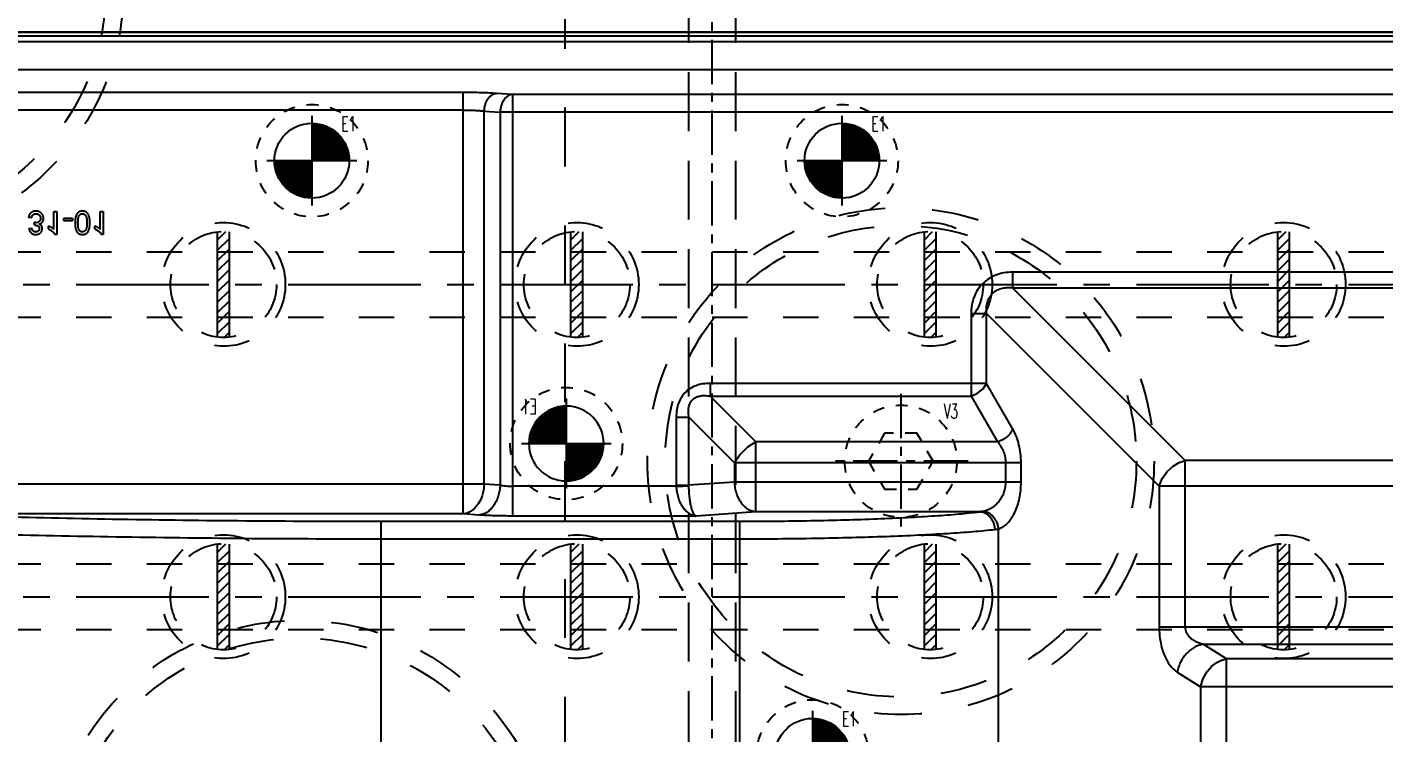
# Model space of a CAD drawing. Extents: x 14103 to 19353, y -3233 to 932.
# Drawn here: x 14776.6 to 15007, y -52 to 67.8 of the extents above; entities that cross this region are included whole.
import ezdxf
from ezdxf.enums import TextEntityAlignment as Align

# ---------------------------------------------------------------- set-up
doc = ezdxf.new("R2010")
doc.units = 0
doc.header["$LTSCALE"] = 20
doc.header["$MEASUREMENT"] = 0
for name, pattern in [('CENTER', [0.6, 0.375, -0.075, 0.075, -0.075]), ('HIDDEN', [0.2, 0.1, -0.1]), ('HIDDENX2', [0.75, 0.5, -0.25])]:
    doc.linetypes.add(name, pattern=pattern)
doc.layers.get('0').update_dxf_attribs({"linetype": 'CONTINUOUS'})
doc.layers.get('DEFPOINTS').update_dxf_attribs({"linetype": 'CONTINUOUS'})
for name, color, linetype in [('4a', 7, 'CONTINUOUS'), ('AIR-POPPELS', 2, 'HIDDENX2'), ('CENTER', 1, 'CENTER'), ('DIM', 3, 'CONTINUOUS'), ('epin', 3, 'CONTINUOUS'), ('HOLD DOWN', 7, 'CONTINUOUS'), ('OIL', 7, 'CONTINUOUS'), ('SCREW', 7, 'CONTINUOUS'), ('SUP', 4, 'HIDDEN'), ('WATER', 9, 'HIDDEN')]:
    doc.layers.add(name, color=color, linetype=linetype)
doc.styles.add('lxy2', font='txt.shx', dxfattribs={"width": 0.6})
doc.dimstyles.new('10', dxfattribs={"dimtxt": 10, "dimasz": 5, "dimexe": 2.5, "dimexo": 0, "dimgap": 1, "dimtad": 0, "dimdsep": 46, "dimtxsty": 'lxy2', "dimcen": -3, "dimclrd": 113, "dimclre": 113, "dimclrt": 3, "dimazin": 2, "dimtfac": 1, "dimtofl": 0, "dimtmove": 0, "dimatfit": 3, "dimfxl": 1, "dimtolj": 1, "dimtzin": 0, "dimarcsym": 0})

# ---------------------------------------------------------------- blocks, each defined once
blk = doc.blocks.new('epin')
at = {"color": 0, "const_width": 0.5}
for points in [[(0.25, 0, 0.414214), (0, 0.25, 0.414214)], [(-0.25, 0, 0.414214), (0, -0.25, 0.414214)]]:
    blk.add_lwpolyline(points, format="xyb", dxfattribs=at)
at = {"color": 0, "linetype": 'ByBlock'}
blk.add_circle((0, 0), 0.5, dxfattribs=at)
at = {"layer": 'CENTER'}
for p, q in [((0, 0.6), (0, -0.6)), ((0.6, 0), (-0.6, 0))]:
    blk.add_line(p, q, dxfattribs=at)
blk = doc.blocks.new('AC_LXY_BLK566')
at = {"layer": 'epin', "xscale": 12.70000000000073, "yscale": 12.70000000000005, "zscale": 12.7}
blk.add_blockref('epin', (0, 0), dxfattribs=at)
at = {"layer": 'epin', "style": 'lxy2', "width": 0.6}
blk.add_text('E1', height=2.5, dxfattribs=at).set_placement((6.26, 6.26), align=Align.MIDDLE_CENTER)
blk = doc.blocks.new('AC_LXY_BLK554')
at = {"layer": 'epin', "xscale": 12.70000000000073, "yscale": 12.70000000000005, "zscale": 12.7}
blk.add_blockref('epin', (0, 0), dxfattribs=at)
at = {"layer": 'epin', "style": 'lxy2', "width": 0.6}
blk.add_text('E1', height=2.5, dxfattribs=at).set_placement((6.26, 6.26), align=Align.MIDDLE_CENTER)
blk = doc.blocks.new('AC_LXY_BLK563')
at = {"layer": 'epin', "xscale": 12.70000000000073, "yscale": 12.70000000000005, "zscale": 12.7}
blk.add_blockref('epin', (0, 0), dxfattribs=at)
at = {"layer": 'epin', "style": 'lxy2', "width": 0.6}
blk.add_text('E1', height=2.5, dxfattribs=at).set_placement((6.26, 6.26), align=Align.MIDDLE_CENTER)
blk = doc.blocks.new('AC_LXY_BLK564')
at = {"layer": 'epin', "xscale": 12.70000000000073, "yscale": 12.70000000000005, "zscale": 12.7}
blk.add_blockref('epin', (0, 0), dxfattribs=at)
at = {"layer": 'epin', "style": 'lxy2', "width": 0.6}
blk.add_text('E1', height=2.5, dxfattribs=at).set_placement((6.26, 6.26), align=Align.MIDDLE_CENTER)
blk = doc.blocks.new('*D200')
at = {"layer": 'DEFPOINTS', "color": 0}
for p in [(14749.94, 164.09), (15292.93, 24.09), (15315.84, 24.09)]:
    blk.add_point(p, dxfattribs=at)
at = {"layer": 'DIM', "color": 113, "lineweight": -2}
blk.add_line((15292.93, 24.09), (15315.84, 24.09), dxfattribs=at)
at = {"layer": 'DIM', "color": 3, "insert": (15323.34, 24.09), "char_height": 10, "attachment_point": 5, "style": 'lxy2'}
blk.add_mtext('\\A1;140', dxfattribs=at)
blk = doc.blocks.new('*D199')
at = {"layer": 'DEFPOINTS', "color": 0}
for p in [(14749.94, 164.09), (15292.93, -28.91), (15315.84, -28.91)]:
    blk.add_point(p, dxfattribs=at)
at = {"layer": 'DIM', "color": 113, "lineweight": -2}
blk.add_line((15292.93, -28.91), (15315.84, -28.91), dxfattribs=at)
at = {"layer": 'DIM', "color": 3, "insert": (15323.84, -28.91), "char_height": 10, "attachment_point": 5, "style": 'lxy2'}
blk.add_mtext('\\A1;193', dxfattribs=at)
blk = doc.blocks.new('*D198')
at = {"layer": 'DEFPOINTS', "color": 0}
for p in [(14749.94, 164.09), (15292.93, -88.91), (15315.84, -88.91)]:
    blk.add_point(p, dxfattribs=at)
at = {"layer": 'DIM', "color": 113, "lineweight": -2}
blk.add_line((15292.93, -88.91), (15315.84, -88.91), dxfattribs=at)
at = {"layer": 'DIM', "color": 3, "insert": (15324.84, -88.91), "char_height": 10, "attachment_point": 5, "style": 'lxy2'}
blk.add_mtext('\\A1;253', dxfattribs=at)
blk = doc.blocks.new('*D197')
at = {"layer": 'DEFPOINTS', "color": 0}
for p in [(14749.94, 164.09), (15292.93, -183.91), (15315.84, -183.91)]:
    blk.add_point(p, dxfattribs=at)
at = {"layer": 'DIM', "color": 113, "lineweight": -2}
blk.add_line((15292.93, -183.91), (15315.84, -183.91), dxfattribs=at)
at = {"layer": 'DIM', "color": 3, "insert": (15324.84, -183.91), "char_height": 10, "attachment_point": 5, "style": 'lxy2'}
blk.add_mtext('\\A1;348', dxfattribs=at)
blk = doc.blocks.new('*D188')
at = {"layer": 'DEFPOINTS', "color": 0, "linetype": 'Continuous'}
for p in [(14749.94, 164.09), (15254.94, -535.91), (15254.94, -553.81)]:
    blk.add_point(p, dxfattribs=at)
at = {"layer": 'OIL', "color": 113, "linetype": 'Continuous', "lineweight": -2}
blk.add_line((15254.94, -535.91), (15254.94, -553.81), dxfattribs=at)
at = {"layer": 'OIL', "color": 3, "linetype": 'Continuous', "insert": (15254.94, -562.31), "char_height": 10, "attachment_point": 5, "rotation": 90, "style": 'lxy2'}
blk.add_mtext('\\A1;505', dxfattribs=at)
blk = doc.blocks.new('*D187')
at = {"layer": 'DEFPOINTS', "color": 0, "linetype": 'Continuous'}
for p in [(14749.94, 164.09), (15299.94, -515.91), (15299.94, -553.81)]:
    blk.add_point(p, dxfattribs=at)
at = {"layer": 'OIL', "color": 113, "linetype": 'Continuous', "lineweight": -2}
blk.add_line((15299.94, -515.91), (15299.94, -553.81), dxfattribs=at)
at = {"layer": 'OIL', "color": 3, "linetype": 'Continuous', "insert": (15299.94, -562.31), "char_height": 10, "attachment_point": 5, "rotation": 90, "style": 'lxy2'}
blk.add_mtext('\\A1;550', dxfattribs=at)
blk = doc.blocks.new('*D185')
at = {"layer": 'DEFPOINTS', "color": 0}
for p in [(14749.94, 164.09), (15292.93, -255.91), (15315.84, -255.91)]:
    blk.add_point(p, dxfattribs=at)
at = {"layer": 'DIM', "color": 113, "lineweight": -2}
blk.add_line((15292.93, -255.91), (15315.84, -255.91), dxfattribs=at)
at = {"layer": 'DIM', "color": 3, "insert": (15324.34, -255.91), "char_height": 10, "attachment_point": 5, "style": 'lxy2'}
blk.add_mtext('\\A1;420', dxfattribs=at)
blk = doc.blocks.new('*D193')
at = {"layer": 'DEFPOINTS', "color": 0, "linetype": 'Continuous'}
for p in [(14749.94, 164.09), (14839.94, -369.24), (14839.94, -553.81)]:
    blk.add_point(p, dxfattribs=at)
at = {"layer": 'OIL', "color": 113, "linetype": 'Continuous', "lineweight": -2}
blk.add_line((14839.94, -369.24), (14839.94, -553.81), dxfattribs=at)
at = {"layer": 'OIL', "color": 3, "linetype": 'Continuous', "insert": (14839.94, -559.31), "char_height": 10, "attachment_point": 5, "rotation": 90, "style": 'lxy2'}
blk.add_mtext('\\A1;90', dxfattribs=at)
blk = doc.blocks.new('*D191')
at = {"layer": 'DEFPOINTS', "color": 0, "linetype": 'Continuous'}
for p in [(14749.94, 164.09), (14999.94, -369.24), (14999.94, -553.81)]:
    blk.add_point(p, dxfattribs=at)
at = {"layer": 'OIL', "color": 113, "linetype": 'Continuous', "lineweight": -2}
blk.add_line((14999.94, -369.24), (14999.94, -553.81), dxfattribs=at)
at = {"layer": 'OIL', "color": 3, "linetype": 'Continuous', "insert": (14999.94, -562.31), "char_height": 10, "attachment_point": 5, "rotation": 90, "style": 'lxy2'}
blk.add_mtext('\\A1;250', dxfattribs=at)
blk = doc.blocks.new('*D190')
at = {"layer": 'DEFPOINTS', "color": 0, "linetype": 'Continuous'}
for p in [(14749.94, 164.09), (15049.94, -369.24), (15049.94, -553.81)]:
    blk.add_point(p, dxfattribs=at)
at = {"layer": 'OIL', "color": 113, "linetype": 'Continuous', "lineweight": -2}
blk.add_line((15049.94, -369.24), (15049.94, -553.81), dxfattribs=at)
at = {"layer": 'OIL', "color": 3, "linetype": 'Continuous', "insert": (15049.94, -561.81), "char_height": 10, "attachment_point": 5, "rotation": 90, "style": 'lxy2'}
blk.add_mtext('\\A1;300', dxfattribs=at)
blk = doc.blocks.new('*D189')
at = {"layer": 'DEFPOINTS', "color": 0, "linetype": 'Continuous'}
for p in [(14749.94, 164.09), (15094.94, -324.24), (15094.94, -553.81)]:
    blk.add_point(p, dxfattribs=at)
at = {"layer": 'OIL', "color": 113, "linetype": 'Continuous', "lineweight": -2}
blk.add_line((15094.94, -324.24), (15094.94, -553.81), dxfattribs=at)
at = {"layer": 'OIL', "color": 3, "linetype": 'Continuous', "insert": (15094.94, -562.81), "char_height": 10, "attachment_point": 5, "rotation": 90, "style": 'lxy2'}
blk.add_mtext('\\A1;345', dxfattribs=at)
blk = doc.blocks.new('*D186')
at = {"layer": 'DEFPOINTS', "color": 0, "linetype": 'Continuous'}
for p in [(14749.94, 164.09), (15119.94, -360.91), (15119.94, -553.81)]:
    blk.add_point(p, dxfattribs=at)
at = {"layer": 'OIL', "color": 113, "linetype": 'Continuous', "lineweight": -2}
blk.add_line((15119.94, -360.91), (15119.94, -553.81), dxfattribs=at)
at = {"layer": 'OIL', "color": 3, "linetype": 'Continuous', "insert": (15119.94, -562.31), "char_height": 10, "attachment_point": 5, "rotation": 90, "style": 'lxy2'}
blk.add_mtext('\\A1;370', dxfattribs=at)
blk = doc.blocks.new('*D184')
at = {"layer": 'DEFPOINTS', "color": 0, "linetype": 'Continuous'}
for p in [(14749.94, 164.09), (15074.94, -315.91), (15074.94, -553.81)]:
    blk.add_point(p, dxfattribs=at)
at = {"layer": 'OIL', "color": 113, "linetype": 'Continuous', "lineweight": -2}
blk.add_line((15074.94, -315.91), (15074.94, -553.81), dxfattribs=at)
at = {"layer": 'OIL', "color": 3, "linetype": 'Continuous', "insert": (15074.94, -562.81), "char_height": 10, "attachment_point": 5, "rotation": 90, "style": 'lxy2'}
blk.add_mtext('\\A1;325', dxfattribs=at)
blk = doc.blocks.new('AC_LXY_BLK518')
at = {"layer": 'SCREW', "color": 1, "linetype": 'CENTER'}
for p, q in [((0, 11.43), (0, -11.43)), ((11.43, 0), (-11.43, 0))]:
    blk.add_line(p, q, dxfattribs=at)
at = {"layer": 'SCREW', "color": 2, "linetype": 'HIDDEN'}
blk.add_lwpolyline([(-2.75, 4.76), (-5.5, 0), (-2.75, -4.76), (2.75, -4.76), (5.5, 0), (2.75, 4.76)], close=True, dxfattribs=at)
blk.add_circle((0, 0), 9.52, dxfattribs=at)
at = {"layer": 'SCREW', "style": 'lxy2', "width": 0.6}
blk.add_text('V3', height=2.5, dxfattribs=at).set_placement((8.5, 8.5), align=Align.MIDDLE_CENTER)

msp = doc.modelspace()

# ---------------------------------------------------------------- hatches: boundary and pattern name
at = {"layer": 'WATER', "linetype": 'Continuous'}
h = msp.add_hatch(dxfattribs=at)
h.set_pattern_fill('ANSI31', color=4, scale=10, style=0)
h.set_pattern_definition([(45, (13374.4322, 1704.9012), (-0.8838835, 0.8838835), [])])
h.paths.add_polyline_path([(14810.942, 33.035, 0.0278424), (14809.942, 33.09), (14809.942, 29.65), (14810.942, 29.65)])
h.paths.add_polyline_path([(14809.942, 33.09, 0.0278424), (14808.942, 33.035), (14808.942, 29.65), (14809.942, 29.65)])
h.paths.add_polyline_path([(14809.942, 29.65), (14808.942, 29.65), (14808.942, 24.09), (14809.942, 24.09)])
h.paths.add_polyline_path([(14810.942, 29.65), (14809.942, 29.65), (14809.942, 24.09), (14810.942, 24.09)])
h.paths.add_polyline_path([(14810.942, 24.09), (14809.942, 24.09), (14809.942, 18.53), (14810.942, 18.53)])
h.paths.add_polyline_path([(14809.942, 24.09), (14808.942, 24.09), (14808.942, 18.53), (14809.942, 18.53)])
h.paths.add_polyline_path([(14809.942, 18.53), (14808.942, 18.53), (14808.942, 15.146, 0.0278424), (14809.942, 15.09)])
h.paths.add_polyline_path([(14810.942, 18.53), (14809.942, 18.53), (14809.942, 15.09, 0.0278424), (14810.942, 15.146)])
h = msp.add_hatch(dxfattribs=at)
h.set_pattern_fill('ANSI31', color=4, scale=10, style=0)
h.set_pattern_definition([(45, (13434.4322, 1704.9012), (-0.8838835, 0.8838835), [])])
h.paths.add_polyline_path([(14870.942, 33.035, 0.0278424), (14869.942, 33.09), (14869.942, 29.65), (14870.942, 29.65)])
h.paths.add_polyline_path([(14869.942, 33.09, 0.0278424), (14868.942, 33.035), (14868.942, 29.65), (14869.942, 29.65)])
h.paths.add_polyline_path([(14869.942, 29.65), (14868.942, 29.65), (14868.942, 24.09), (14869.942, 24.09)])
h.paths.add_polyline_path([(14870.942, 29.65), (14869.942, 29.65), (14869.942, 24.09), (14870.942, 24.09)])
h.paths.add_polyline_path([(14870.942, 24.09), (14869.942, 24.09), (14869.942, 18.53), (14870.942, 18.53)])
h.paths.add_polyline_path([(14869.942, 24.09), (14868.942, 24.09), (14868.942, 18.53), (14869.942, 18.53)])
h.paths.add_polyline_path([(14869.942, 18.53), (14868.942, 18.53), (14868.942, 15.146, 0.0278424), (14869.942, 15.09)])
h.paths.add_polyline_path([(14870.942, 18.53), (14869.942, 18.53), (14869.942, 15.09, 0.0278424), (14870.942, 15.146)])
h = msp.add_hatch(dxfattribs=at)
h.set_pattern_fill('ANSI31', color=4, scale=10, style=0)
h.set_pattern_definition([(45, (13494.4322, 1704.9012), (-0.8838835, 0.8838835), [])])
h.paths.add_polyline_path([(14930.942, 33.035, 0.0278424), (14929.942, 33.09), (14929.942, 29.65), (14930.942, 29.65)])
h.paths.add_polyline_path([(14929.942, 33.09, 0.0278424), (14928.942, 33.035), (14928.942, 29.65), (14929.942, 29.65)])
h.paths.add_polyline_path([(14929.942, 29.65), (14928.942, 29.65), (14928.942, 24.09), (14929.942, 24.09)])
h.paths.add_polyline_path([(14930.942, 29.65), (14929.942, 29.65), (14929.942, 24.09), (14930.942, 24.09)])
h.paths.add_polyline_path([(14930.942, 24.09), (14929.942, 24.09), (14929.942, 18.53), (14930.942, 18.53)])
h.paths.add_polyline_path([(14929.942, 24.09), (14928.942, 24.09), (14928.942, 18.53), (14929.942, 18.53)])
h.paths.add_polyline_path([(14929.942, 18.53), (14928.942, 18.53), (14928.942, 15.146, 0.0278424), (14929.942, 15.09)])
h.paths.add_polyline_path([(14930.942, 18.53), (14929.942, 18.53), (14929.942, 15.09, 0.0278424), (14930.942, 15.146)])
h = msp.add_hatch(dxfattribs=at)
h.set_pattern_fill('ANSI31', color=4, scale=10, style=0)
h.set_pattern_definition([(45, (13554.4322, 1704.9012), (-0.8838835, 0.8838835), [])])
h.paths.add_polyline_path([(14990.942, 33.035, 0.0278424), (14989.942, 33.09), (14989.942, 29.65), (14990.942, 29.65)])
h.paths.add_polyline_path([(14989.942, 33.09, 0.0278424), (14988.942, 33.035), (14988.942, 29.65), (14989.942, 29.65)])
h.paths.add_polyline_path([(14989.942, 29.65), (14988.942, 29.65), (14988.942, 24.09), (14989.942, 24.09)])
h.paths.add_polyline_path([(14990.942, 29.65), (14989.942, 29.65), (14989.942, 24.09), (14990.942, 24.09)])
h.paths.add_polyline_path([(14990.942, 24.09), (14989.942, 24.09), (14989.942, 18.53), (14990.942, 18.53)])
h.paths.add_polyline_path([(14989.942, 24.09), (14988.942, 24.09), (14988.942, 18.53), (14989.942, 18.53)])
h.paths.add_polyline_path([(14989.942, 18.53), (14988.942, 18.53), (14988.942, 15.146, 0.0278424), (14989.942, 15.09)])
h.paths.add_polyline_path([(14990.942, 18.53), (14989.942, 18.53), (14989.942, 15.09, 0.0278424), (14990.942, 15.146)])
h = msp.add_hatch(dxfattribs=at)
h.set_pattern_fill('ANSI31', color=4, scale=10, style=0)
h.set_pattern_definition([(45, (13374.4322, 1651.9012), (-0.8838835, 0.8838835), [])])
h.paths.add_polyline_path([(14810.942, -19.965, 0.0278424), (14809.942, -19.91), (14809.942, -23.35), (14810.942, -23.35)])
h.paths.add_polyline_path([(14809.942, -19.91, 0.0278424), (14808.942, -19.965), (14808.942, -23.35), (14809.942, -23.35)])
h.paths.add_polyline_path([(14809.942, -23.35), (14808.942, -23.35), (14808.942, -28.91), (14809.942, -28.91)])
h.paths.add_polyline_path([(14810.942, -23.35), (14809.942, -23.35), (14809.942, -28.91), (14810.942, -28.91)])
h.paths.add_polyline_path([(14810.942, -28.91), (14809.942, -28.91), (14809.942, -34.47), (14810.942, -34.47)])
h.paths.add_polyline_path([(14809.942, -28.91), (14808.942, -28.91), (14808.942, -34.47), (14809.942, -34.47)])
h.paths.add_polyline_path([(14809.942, -34.47), (14808.942, -34.47), (14808.942, -37.854, 0.0278424), (14809.942, -37.91)])
h.paths.add_polyline_path([(14810.942, -34.47), (14809.942, -34.47), (14809.942, -37.91, 0.0278424), (14810.942, -37.854)])
h = msp.add_hatch(dxfattribs=at)
h.set_pattern_fill('ANSI31', color=4, scale=10, style=0)
h.set_pattern_definition([(45, (13434.4322, 1651.9012), (-0.8838835, 0.8838835), [])])
h.paths.add_polyline_path([(14870.942, -19.965, 0.0278424), (14869.942, -19.91), (14869.942, -23.35), (14870.942, -23.35)])
h.paths.add_polyline_path([(14869.942, -19.91, 0.0278424), (14868.942, -19.965), (14868.942, -23.35), (14869.942, -23.35)])
h.paths.add_polyline_path([(14869.942, -23.35), (14868.942, -23.35), (14868.942, -28.91), (14869.942, -28.91)])
h.paths.add_polyline_path([(14870.942, -23.35), (14869.942, -23.35), (14869.942, -28.91), (14870.942, -28.91)])
h.paths.add_polyline_path([(14870.942, -28.91), (14869.942, -28.91), (14869.942, -34.47), (14870.942, -34.47)])
h.paths.add_polyline_path([(14869.942, -28.91), (14868.942, -28.91), (14868.942, -34.47), (14869.942, -34.47)])
h.paths.add_polyline_path([(14869.942, -34.47), (14868.942, -34.47), (14868.942, -37.854, 0.0278424), (14869.942, -37.91)])
h.paths.add_polyline_path([(14870.942, -34.47), (14869.942, -34.47), (14869.942, -37.91, 0.0278424), (14870.942, -37.854)])
h = msp.add_hatch(dxfattribs=at)
h.set_pattern_fill('ANSI31', color=4, scale=10, style=0)
h.set_pattern_definition([(45, (13494.4322, 1651.9012), (-0.8838835, 0.8838835), [])])
h.paths.add_polyline_path([(14930.942, -19.965, 0.0278424), (14929.942, -19.91), (14929.942, -23.35), (14930.942, -23.35)])
h.paths.add_polyline_path([(14929.942, -19.91, 0.0278424), (14928.942, -19.965), (14928.942, -23.35), (14929.942, -23.35)])
h.paths.add_polyline_path([(14929.942, -23.35), (14928.942, -23.35), (14928.942, -28.91), (14929.942, -28.91)])
h.paths.add_polyline_path([(14930.942, -23.35), (14929.942, -23.35), (14929.942, -28.91), (14930.942, -28.91)])
h.paths.add_polyline_path([(14930.942, -28.91), (14929.942, -28.91), (14929.942, -34.47), (14930.942, -34.47)])
h.paths.add_polyline_path([(14929.942, -28.91), (14928.942, -28.91), (14928.942, -34.47), (14929.942, -34.47)])
h.paths.add_polyline_path([(14929.942, -34.47), (14928.942, -34.47), (14928.942, -37.854, 0.0278424), (14929.942, -37.91)])
h.paths.add_polyline_path([(14930.942, -34.47), (14929.942, -34.47), (14929.942, -37.91, 0.0278424), (14930.942, -37.854)])
h = msp.add_hatch(dxfattribs=at)
h.set_pattern_fill('ANSI31', color=4, scale=10, style=0)
h.set_pattern_definition([(45, (13554.4322, 1651.9012), (-0.8838835, 0.8838835), [])])
h.paths.add_polyline_path([(14990.942, -19.965, 0.0278424), (14989.942, -19.91), (14989.942, -23.35), (14990.942, -23.35)])
h.paths.add_polyline_path([(14989.942, -19.91, 0.0278424), (14988.942, -19.965), (14988.942, -23.35), (14989.942, -23.35)])
h.paths.add_polyline_path([(14989.942, -23.35), (14988.942, -23.35), (14988.942, -28.91), (14989.942, -28.91)])
h.paths.add_polyline_path([(14990.942, -23.35), (14989.942, -23.35), (14989.942, -28.91), (14990.942, -28.91)])
h.paths.add_polyline_path([(14990.942, -28.91), (14989.942, -28.91), (14989.942, -34.47), (14990.942, -34.47)])
h.paths.add_polyline_path([(14989.942, -28.91), (14988.942, -28.91), (14988.942, -34.47), (14989.942, -34.47)])
h.paths.add_polyline_path([(14989.942, -34.47), (14988.942, -34.47), (14988.942, -37.854, 0.0278424), (14989.942, -37.91)])
h.paths.add_polyline_path([(14990.942, -34.47), (14989.942, -34.47), (14989.942, -37.91, 0.0278424), (14990.942, -37.854)])

# ---------------------------------------------------------------- linework, layer by layer
at = {"layer": '4a', "color": 4, "linetype": 'Continuous'}
for p, q in [((14474.913, 66.883), (15024.971, 66.883)), ((14482.273, 66.279), (15022.687, 66.279)), ((14482.273, 65.318), (15022.687, 65.318)), ((15022.687, 60.52), (14482.273, 60.52)), ((14509.451, 56.719), (14850.625, 56.719)), ((14850.625, -14.859), (14850.625, 56.719)), ((14856.366, 56.552), (14859.063, 56.364)), ((14859.063, 56.364), (15018.53, 56.364)), ((14859.063, -15.214), (14859.063, 56.364)), ((14850.625, 53.681), (14506.414, 53.681)), ((14854.213, -9.797), (14854.213, 53.515)), ((14854.213, 53.515), (14856.91, 53.326)), ((15018.53, 53.326), (14856.91, 53.326)), ((14856.91, 53.326), (14856.91, -9.985)), ((14777.362, 35.379), (14776.857, 35.43)), ((14777.863, 34.176), (14777.812, 34.622)), ((14781.15, 36.49), (14781.655, 36.49)), ((14781.15, 33.421), (14781.15, 36.49)), ((14781.655, 36.49), (14781.655, 32.551)), ((14782.816, 35.329), (14784.281, 35.329)), ((14782.816, 34.874), (14782.816, 35.329)), ((14784.281, 34.874), (14782.816, 34.874)), ((14784.281, 35.329), (14784.281, 34.874)), ((14789.027, 36.49), (14789.532, 36.49)), ((14789.027, 33.421), (14789.027, 36.49)), ((14789.532, 36.49), (14789.532, 32.551)), ((14776.908, 33.561), (14777.413, 33.612)), ((14780.241, 33.536), (14780.241, 34.002)), ((14781.655, 32.551), (14781.33, 32.551)), ((14788.118, 33.536), (14788.118, 34.002)), ((14789.532, 32.551), (14789.207, 32.551)), ((15034.731, 26.175), (14943.9, 26.175)), ((14943.9, 26.175), (14943.9, 23.538)), ((14943.9, 23.538), (15031.693, 23.538)), ((14973.2, -5.763), (14943.9, 23.538)), ((14936.867, 19.143), (14936.867, 5.148)), ((14936.867, 19.143), (14939.504, 19.143)), ((14939.504, 7.302), (14939.504, 19.143)), ((14939.504, 19.143), (14968.805, -10.158)), ((14939.504, 7.302), (14892.548, 7.302)), ((14892.548, 7.302), (14892.548, 5.148)), ((14943.991, -0.47), (14939.504, 7.302)), ((14892.548, 5.148), (14936.867, 5.148)), ((14900.32, -2.623), (14892.548, 5.148)), ((14936.867, 5.148), (14941.354, -2.623)), ((14886.806, 1.56), (14886.806, -9.985)), ((14886.806, 1.56), (14888.959, 1.56)), ((14888.959, 1.56), (14896.731, -6.212)), ((14888.959, -9.985), (14888.959, 1.56)), ((14941.354, -2.623), (14900.32, -2.623)), ((14900.32, -14.505), (14900.32, -2.623)), ((14945.365, -6.212), (14896.731, -6.212)), ((14896.731, -6.212), (14896.731, -9.442)), ((14942.728, -6.212), (14942.728, -9.442)), ((14945.365, -9.442), (14945.365, -6.212)), ((15035.242, -5.763), (14973.2, -5.763)), ((14973.2, -34.084), (14973.2, -5.763)), ((14854.213, -9.797), (14756.395, -9.797)), ((14856.91, -9.985), (14854.213, -9.797)), ((14886.809, -10.152), (14859.063, -10.152)), ((14886.806, -9.985), (14888.959, -9.985)), ((14896.731, -9.442), (14888.959, -9.985)), ((14945.365, -9.442), (14896.731, -9.442)), ((15038.564, -10.158), (14968.805, -10.158)), ((14968.805, -10.158), (14968.805, -34.084)), ((14850.625, -14.859), (14756.395, -14.859)), ((14836.692, -130.116), (14836.692, -16.106)), ((14836.692, -16.106), (14897.605, -16.106)), ((14853.321, -15.048), (14850.625, -14.859)), ((14890.17, -15.214), (14859.063, -15.214)), ((14900.32, -14.505), (14890.17, -15.214)), ((14897.605, -108.392), (14897.605, -16.106)), ((14938.352, -14.505), (14900.32, -14.505)), ((14941.556, -141.078), (14941.556, -17.418)), ((14897.605, -19.143), (14836.692, -19.143)), ((15038.564, -34.084), (14968.805, -34.084)), ((14976.285, -36.946), (15035.526, -36.946)), ((14980.232, -39.434), (14976.285, -36.946)), ((14980.232, -168.767), (14980.232, -39.434)), ((15036.004, -39.434), (14980.232, -39.434)), ((14971.89, -41.715), (14975.837, -44.203)), ((14975.837, -44.203), (14975.822, -130.001)), ((15036.004, -44.203), (14975.837, -44.203))]:
    msp.add_line(p, q, dxfattribs=at)
for points in [[(14936.867, 5.148), (14937.97, 5.638), (14938.901, 6.397), (14939.504, 7.302)], [(14900.32, -2.623), (14898.902, -3.548), (14897.656, -4.795), (14896.731, -6.212)], [(14968.805, -10.158), (14969.33, -8.828), (14970.171, -7.642), (14971.17, -6.734), (14972.19, -6.125), (14973.2, -5.763)], [(14854.213, -9.797), (14854.097, -10.853), (14853.865, -11.759), (14853.558, -12.515), (14853.211, -13.131), (14852.845, -13.622), (14852.478, -14.005), (14852.119, -14.296), (14851.777, -14.512), (14851.453, -14.665), (14851.153, -14.768), (14850.883, -14.828), (14850.625, -14.859)], [(14975.837, -44.203), (14976.261, -42.769), (14976.937, -41.601), (14977.738, -40.712), (14978.579, -40.081), (14979.395, -39.674), (14980.232, -39.434)]]:
    msp.add_lwpolyline(points, dxfattribs=at)
for points in [[(14850.625, 56.719), (14852.209, 56.708), (14853.732, 56.676), (14855.136, 56.623), (14856.366, 56.552)], [(14854.213, 53.515), (14854.272, 54.09), (14854.406, 54.644), (14854.612, 55.157), (14854.88, 55.612), (14855.202, 55.99), (14855.566, 56.28), (14855.959, 56.469), (14856.366, 56.552)], [(14859.063, 56.364), (14858.691, 56.292), (14858.261, 56.09), (14858.03, 55.92), (14857.792, 55.691), (14857.555, 55.392), (14857.33, 55.013), (14857.133, 54.545), (14856.983, 53.982), (14856.91, 53.326)], [(14850.625, 53.681), (14851.615, 53.67), (14852.567, 53.638), (14853.444, 53.585), (14854.213, 53.515)], [(14778.083, 36.541), (14777.959, 36.536), (14777.84, 36.521), (14777.726, 36.497), (14777.619, 36.463), (14777.516, 36.42), (14777.418, 36.366), (14777.327, 36.304), (14777.24, 36.231), (14777.16, 36.151), (14777.09, 36.065), (14777.029, 35.973), (14776.977, 35.876), (14776.933, 35.773), (14776.899, 35.664), (14776.874, 35.55), (14776.857, 35.43)], [(14777.362, 35.379), (14777.384, 35.47), (14777.408, 35.554), (14777.436, 35.632), (14777.467, 35.702), (14777.501, 35.767), (14777.538, 35.824), (14777.578, 35.876), (14777.621, 35.921), (14777.668, 35.959), (14777.718, 35.993), (14777.773, 36.022), (14777.831, 36.044), (14777.893, 36.063), (14777.958, 36.076), (14778.028, 36.084), (14778.101, 36.086)], [(14778.139, 34.568), (14778.069, 34.571), (14777.992, 34.582), (14777.906, 34.598), (14777.812, 34.622)], [(14779.382, 35.305), (14779.377, 35.432), (14779.359, 35.554), (14779.33, 35.67), (14779.29, 35.782), (14779.239, 35.89), (14779.175, 35.992), (14779.1, 36.089), (14779.014, 36.182), (14778.919, 36.266), (14778.818, 36.339), (14778.711, 36.4), (14778.597, 36.451), (14778.478, 36.49), (14778.353, 36.519), (14778.221, 36.535), (14778.083, 36.541)], [(14778.101, 36.086), (14778.187, 36.083), (14778.268, 36.072), (14778.346, 36.055), (14778.418, 36.029), (14778.486, 35.998), (14778.55, 35.959), (14778.61, 35.913), (14778.665, 35.861), (14778.715, 35.802), (14778.758, 35.741), (14778.795, 35.676), (14778.825, 35.608), (14778.847, 35.536), (14778.864, 35.461), (14778.874, 35.383), (14778.877, 35.301)], [(14778.877, 35.301), (14778.874, 35.223), (14778.865, 35.149), (14778.848, 35.078), (14778.825, 35.011), (14778.796, 34.947), (14778.761, 34.886), (14778.718, 34.829), (14778.669, 34.776), (14778.615, 34.727), (14778.558, 34.685), (14778.497, 34.649), (14778.432, 34.62), (14778.365, 34.597), (14778.293, 34.581), (14778.218, 34.571), (14778.139, 34.568)], [(14778.643, 34.334), (14778.727, 34.357), (14778.806, 34.385), (14778.881, 34.419), (14778.952, 34.458), (14779.017, 34.503), (14779.078, 34.552), (14779.134, 34.608), (14779.185, 34.669), (14779.232, 34.735), (14779.271, 34.804), (14779.305, 34.877), (14779.333, 34.955), (14779.355, 35.037), (14779.37, 35.122), (14779.379, 35.212), (14779.382, 35.305)], [(14784.743, 34.849), (14784.741, 34.814), (14784.735, 34.548)], [(14784.766, 35.132), (14784.759, 35.061), (14784.743, 34.849)], [(14785.118, 36.161), (14785.028, 36.024), (14784.95, 35.868), (14784.884, 35.694), (14784.83, 35.502), (14784.789, 35.29), (14784.766, 35.132)], [(14785.997, 36.541), (14785.861, 36.534), (14785.732, 36.517), (14785.611, 36.487), (14785.497, 36.446), (14785.391, 36.392), (14785.293, 36.327), (14785.201, 36.25), (14785.118, 36.161)], [(14785.24, 34.546), (14785.243, 34.773), (14785.253, 34.981), (14785.271, 35.167), (14785.294, 35.334), (14785.325, 35.479), (14785.363, 35.603), (14785.407, 35.708), (14785.459, 35.792), (14785.515, 35.861), (14785.575, 35.921), (14785.637, 35.971), (14785.702, 36.013), (14785.772, 36.045), (14785.844, 36.068), (14785.919, 36.082), (14785.997, 36.086)], [(14787.26, 34.548), (14787.258, 34.716), (14787.251, 34.876), (14787.24, 35.027), (14787.225, 35.172), (14787.205, 35.308), (14787.181, 35.437), (14787.153, 35.558), (14787.119, 35.67), (14787.082, 35.775), (14787.041, 35.874), (14786.996, 35.966), (14786.945, 36.051), (14786.891, 36.129), (14786.832, 36.201), (14786.769, 36.265), (14786.701, 36.323), (14786.629, 36.374), (14786.553, 36.418), (14786.472, 36.456), (14786.386, 36.486), (14786.296, 36.51), (14786.201, 36.527), (14786.102, 36.538), (14785.997, 36.541)], [(14785.997, 36.086), (14786.076, 36.082), (14786.151, 36.068), (14786.223, 36.044), (14786.293, 36.012), (14786.358, 35.971), (14786.42, 35.921), (14786.48, 35.861), (14786.536, 35.791), (14786.588, 35.707), (14786.632, 35.603), (14786.67, 35.477), (14786.7, 35.332), (14786.724, 35.166), (14786.741, 34.98), (14786.752, 34.773), (14786.755, 34.546)], [(14776.908, 33.561), (14776.933, 33.445), (14776.965, 33.334), (14777.003, 33.231), (14777.049, 33.135), (14777.101, 33.045), (14777.16, 32.962), (14777.227, 32.885), (14777.299, 32.816), (14777.378, 32.753), (14777.462, 32.7), (14777.549, 32.655), (14777.643, 32.618), (14777.74, 32.589), (14777.842, 32.568), (14777.949, 32.555), (14778.06, 32.551)], [(14778.076, 33.006), (14777.949, 33.015), (14777.835, 33.044), (14777.731, 33.091), (14777.638, 33.157), (14777.596, 33.198), (14777.558, 33.243), (14777.524, 33.292), (14777.494, 33.347), (14777.468, 33.406), (14777.445, 33.47), (14777.427, 33.539), (14777.413, 33.612)], [(14777.862, 34.176), (14777.863, 34.176), (14777.937, 34.173), (14778.076, 34.163), (14778.207, 34.136), (14778.331, 34.09), (14778.448, 34.025), (14778.502, 33.986), (14778.548, 33.941), (14778.587, 33.892), (14778.619, 33.837), (14778.644, 33.778), (14778.661, 33.713), (14778.672, 33.643), (14778.675, 33.569)], [(14778.06, 32.551), (14778.214, 32.56), (14778.361, 32.585), (14778.502, 32.628), (14778.637, 32.687), (14778.761, 32.761), (14778.87, 32.847), (14778.963, 32.945), (14779.041, 33.056), (14779.101, 33.175), (14779.146, 33.297), (14779.172, 33.423), (14779.18, 33.553)], [(14778.675, 33.569), (14778.673, 33.509), (14778.665, 33.453), (14778.652, 33.398), (14778.634, 33.347), (14778.61, 33.298), (14778.581, 33.251), (14778.547, 33.207), (14778.507, 33.166), (14778.464, 33.128), (14778.417, 33.096), (14778.368, 33.068), (14778.316, 33.046), (14778.26, 33.029), (14778.202, 33.016), (14778.14, 33.008), (14778.076, 33.006)], [(14779.18, 33.553), (14779.172, 33.675), (14779.146, 33.792), (14779.104, 33.902), (14779.045, 34.008), (14778.969, 34.105), (14778.877, 34.192), (14778.768, 34.268), (14778.643, 34.334)], [(14781.15, 33.421), (14781.061, 33.504), (14780.96, 33.587), (14780.846, 33.67), (14780.719, 33.753), (14780.59, 33.83), (14780.466, 33.898), (14780.35, 33.955), (14780.241, 34.002)], [(14780.241, 33.536), (14780.429, 33.436), (14780.604, 33.326), (14780.767, 33.206), (14780.919, 33.076), (14781.053, 32.942), (14781.166, 32.809), (14781.259, 32.679), (14781.33, 32.551)], [(14784.735, 34.548), (14784.737, 34.379), (14784.744, 34.217), (14784.755, 34.064), (14784.771, 33.92), (14784.79, 33.782), (14784.815, 33.654), (14784.843, 33.533), (14784.876, 33.42), (14784.913, 33.314), (14784.955, 33.216), (14785.002, 33.124), (14785.052, 33.039), (14785.107, 32.962), (14785.165, 32.89), (14785.228, 32.826), (14785.296, 32.768), (14785.368, 32.718), (14785.444, 32.674), (14785.525, 32.636), (14785.611, 32.606), (14785.701, 32.582), (14785.795, 32.565), (14785.894, 32.555), (14785.997, 32.551)], [(14785.468, 33.276), (14785.414, 33.371), (14785.369, 33.484), (14785.329, 33.616), (14785.297, 33.765), (14785.272, 33.933), (14785.254, 34.119), (14785.244, 34.324), (14785.24, 34.546)], [(14785.992, 33.006), (14785.914, 33.01), (14785.839, 33.023), (14785.768, 33.044), (14785.701, 33.073), (14785.637, 33.112), (14785.577, 33.157), (14785.521, 33.213), (14785.468, 33.276)], [(14786.755, 34.546), (14786.752, 34.324), (14786.741, 34.12), (14786.725, 33.937), (14786.702, 33.773), (14786.672, 33.628), (14786.636, 33.503), (14786.592, 33.397), (14786.543, 33.311), (14786.487, 33.239), (14786.429, 33.178), (14786.366, 33.125), (14786.299, 33.082), (14786.228, 33.049), (14786.154, 33.025), (14786.075, 33.011), (14785.992, 33.006)], [(14785.997, 32.551), (14786.149, 32.559), (14786.293, 32.583), (14786.429, 32.623), (14786.557, 32.678), (14786.674, 32.749), (14786.778, 32.832), (14786.869, 32.931), (14786.945, 33.043), (14787.012, 33.168), (14787.072, 33.307), (14787.126, 33.459), (14787.172, 33.624), (14787.193, 33.713), (14787.211, 33.81), (14787.226, 33.914), (14787.238, 34.026), (14787.247, 34.145), (14787.254, 34.272), (14787.258, 34.406), (14787.26, 34.548)], [(14789.027, 33.421), (14788.939, 33.504), (14788.838, 33.587), (14788.723, 33.67), (14788.596, 33.753), (14788.467, 33.83), (14788.344, 33.898), (14788.228, 33.955), (14788.118, 34.002)], [(14788.118, 33.536), (14788.306, 33.436), (14788.481, 33.326), (14788.645, 33.206), (14788.796, 33.076), (14788.931, 32.942), (14789.044, 32.809), (14789.136, 32.679), (14789.207, 32.551)], [(14943.9, 26.175), (14942.442, 26.048), (14941.088, 25.67), (14939.873, 25.053), (14938.831, 24.211), (14937.99, 23.169), (14937.372, 21.954), (14936.994, 20.6), (14936.867, 19.143)], [(14939.504, 19.143), (14939.484, 20.153), (14939.647, 21.073), (14939.988, 21.877), (14940.499, 22.543), (14941.165, 23.054), (14941.969, 23.396), (14942.889, 23.558), (14943.9, 23.538)], [(14892.548, 7.301), (14891.299, 7.203), (14890.17, 6.91), (14889.179, 6.427), (14888.345, 5.763), (14887.68, 4.928), (14887.198, 3.938), (14886.905, 2.809), (14886.806, 1.56)], [(14888.959, 1.56), (14888.877, 2.484), (14888.956, 3.295), (14889.194, 3.977), (14889.588, 4.52), (14890.131, 4.914), (14890.813, 5.152), (14891.624, 5.231), (14892.548, 5.148)], [(14943.991, -0.47), (14943.575, -1.156), (14942.957, -1.779), (14942.194, -2.283), (14941.354, -2.623)], [(14945.365, -6.212), (14945.274, -4.628), (14945.008, -3.105), (14944.574, -1.701), (14943.991, -0.47)], [(14941.354, -2.623), (14941.937, -3.392), (14942.371, -4.27), (14942.637, -5.222), (14942.728, -6.212)], [(14856.91, -9.985), (14856.812, -10.944), (14856.588, -11.867), (14856.246, -12.723), (14855.798, -13.48), (14855.262, -14.111), (14854.655, -14.593), (14854, -14.909), (14853.321, -15.048)], [(14856.91, -9.985), (14857.371, -10.056), (14857.898, -10.108), (14858.469, -10.141), (14859.063, -10.152)], [(14886.806, -9.985), (14886.809, -10.152)], [(14886.809, -10.152), (14887.595, -10.129), (14888.329, -10.108), (14888.959, -10.089)], [(14886.809, -10.152), (14886.911, -11.098), (14887.129, -12.012), (14887.453, -12.86), (14887.872, -13.613), (14888.372, -14.244), (14888.935, -14.732), (14889.541, -15.059), (14890.17, -15.214)], [(14888.959, -10.089), (14888.959, -9.985)], [(14890.17, -15.214), (14889.943, -15.048), (14889.725, -14.709), (14889.522, -14.211), (14889.342, -13.57), (14889.191, -12.809), (14889.074, -11.955), (14888.996, -11.038), (14888.959, -10.089)], [(14900.32, -14.505), (14900.058, -14.473), (14899.788, -14.412), (14899.486, -14.308), (14899.162, -14.154), (14898.819, -13.937), (14898.46, -13.644), (14898.093, -13.26), (14897.728, -12.768), (14897.382, -12.153), (14897.077, -11.398), (14896.846, -10.494), (14896.731, -9.442)], [(14942.728, -9.442), (14942.658, -10.314), (14942.45, -11.161), (14942.112, -11.956), (14941.652, -12.677), (14941.084, -13.301), (14940.426, -13.81), (14939.697, -14.189), (14938.918, -14.427)], [(14941.556, -17.418), (14942.334, -17.037), (14943.063, -16.431), (14943.721, -15.616), (14944.289, -14.617), (14944.749, -13.465), (14945.087, -12.192), (14945.295, -10.838), (14945.365, -9.442)], [(14756.395, -14.859), (14772.92, -15.334), (14793.71, -15.761), (14815.06, -16.019), (14836.692, -16.106)], [(14859.063, -15.214), (14857.479, -15.203), (14855.956, -15.171), (14854.552, -15.119), (14853.321, -15.048)], [(14897.605, -16.106), (14903.694, -16.078), (14909.683, -15.997), (14915.475, -15.863), (14920.974, -15.678), (14926.091, -15.446), (14930.743, -15.169), (14934.852, -14.854), (14938.352, -14.505)], [(14938.918, -14.427), (14938.352, -14.505)], [(14940.952, -17.542), (14940.887, -16.963), (14940.728, -16.404), (14940.482, -15.888), (14940.158, -15.432), (14939.768, -15.054), (14939.326, -14.767), (14938.848, -14.581), (14938.352, -14.505)], [(14941.556, -17.418), (14941.465, -16.866), (14941.288, -16.334), (14941.031, -15.838), (14940.701, -15.396), (14940.312, -15.022), (14939.874, -14.73), (14939.405, -14.529), (14938.918, -14.427)], [(14836.692, -19.143), (14814.713, -19.057), (14793.02, -18.798), (14771.897, -18.372), (14751.617, -17.782)], [(14940.952, -17.542), (14937.229, -17.892), (14932.858, -18.207), (14927.91, -18.483), (14922.466, -18.716), (14916.616, -18.9), (14910.454, -19.034), (14904.082, -19.116), (14897.605, -19.143)], [(14941.556, -17.418), (14940.952, -17.542)], [(14968.805, -34.084), (14968.86, -35.32), (14969.022, -36.526), (14969.288, -37.676), (14969.653, -38.742), (14970.107, -39.7), (14970.639, -40.527), (14971.238, -41.204), (14971.89, -41.715)], [(14973.2, -34.084), (14973.255, -34.548), (14973.417, -35), (14973.684, -35.431), (14974.048, -35.831), (14974.502, -36.19), (14975.034, -36.5), (14975.633, -36.754), (14976.285, -36.946)], [(14976.285, -36.946), (14975.509, -37.163), (14974.756, -37.518), (14974.05, -38.002), (14973.413, -38.599), (14972.863, -39.29), (14972.417, -40.056), (14972.089, -40.873), (14971.89, -41.715)]]:
    msp.add_spline(points, degree=3, dxfattribs=at)
at = {"layer": 'AIR-POPPELS', "color": 1, "linetype": 'CENTER'}
msp.add_line((14892.94, -73.91), (14892.94, 864.09), dxfattribs=at)
at = {"layer": 'AIR-POPPELS'}
for p, q in [((14888.94, -69.91), (14888.94, 835.458)), ((14896.94, -69.91), (14896.94, 835.458))]:
    msp.add_line(p, q, dxfattribs=at)
at = {"layer": 'epin', "linetype": 'HIDDEN'}
for centre in [(14824.942, 45.09), (14914.942, 45.09), (14868.148, -2.91), (14909.942, -55.91)]:
    msp.add_circle(centre, 9.525, dxfattribs=at)
at = {"layer": 'HOLD DOWN', "color": 0, "linetype": 'ByBlock'}
msp.add_line((15024.971, 66.883), (14474.913, 66.883), dxfattribs=at)
at = {"layer": 'HOLD DOWN', "color": 6, "linetype": 'HIDDEN', "ltscale": 5}
msp.add_line((14867.942, -315.91), (14867.942, 69.09), dxfattribs=at)
at = {"layer": 'SUP', "color": 6, "ltscale": 4}
for centre, radius in [((14749.942, 74.09), 43), ((14749.942, 74.09), 40), ((14924.942, -5.91), 43), ((14924.942, -5.91), 40), ((14822.942, -75.91), 43), ((14822.942, -75.91), 40)]:
    msp.add_circle(centre, radius, dxfattribs=at)
at = {"layer": 'WATER', "color": 4, "linetype": 'ByBlock'}
for p, q in [((14808.942, 15.146), (14808.942, 33.035)), ((14810.942, 15.146), (14810.942, 33.035)), ((14868.942, 15.146), (14868.942, 33.035)), ((14870.942, 15.146), (14870.942, 33.035)), ((14928.942, 15.146), (14928.942, 33.035)), ((14930.942, 15.146), (14930.942, 33.035)), ((14988.942, 15.146), (14988.942, 33.035)), ((14990.942, 15.146), (14990.942, 33.035)), ((14808.942, -37.854), (14808.942, -19.965)), ((14810.942, -37.854), (14810.942, -19.965)), ((14868.942, -37.854), (14868.942, -19.965)), ((14870.942, -37.854), (14870.942, -19.965)), ((14928.942, -37.854), (14928.942, -19.965)), ((14930.942, -37.854), (14930.942, -19.965)), ((14988.942, -37.854), (14988.942, -19.965)), ((14990.942, -37.854), (14990.942, -19.965))]:
    msp.add_line(p, q, dxfattribs=at)
at = {"layer": 'WATER', "linetype": 'HIDDEN', "ltscale": 3}
for p, q in [((14424.942, 29.65), (15074.942, 29.65)), ((14424.942, 18.53), (15074.942, 18.53)), ((14424.942, -23.35), (15074.942, -23.35)), ((14424.942, -34.47), (15074.942, -34.47))]:
    msp.add_line(p, q, dxfattribs=at)
at = {"layer": 'WATER', "color": 1, "linetype": 'CENTER', "ltscale": 3}
for p, q in [((14424.942, 24.09), (15055.599, 24.09)), ((14424.942, -28.91), (15080.502, -28.91))]:
    msp.add_line(p, q, dxfattribs=at)
at = {"layer": 'WATER', "ltscale": 3}
for centre in [(14809.942, 24.09), (14869.942, 24.09), (14929.942, 24.09), (14989.942, 24.09), (14809.942, -28.91), (14869.942, -28.91), (14929.942, -28.91), (14989.942, -28.91)]:
    msp.add_circle(centre, 10.5, dxfattribs=at)
at = {"layer": 'WATER', "linetype": 'HIDDEN', "ltscale": 3}
for centre in [(14809.942, 24.09), (14869.942, 24.09), (14929.942, 24.09), (14989.942, 24.09), (14809.942, -28.91), (14869.942, -28.91), (14929.942, -28.91), (14989.942, -28.91)]:
    msp.add_circle(centre, 9, dxfattribs=at)

# ---------------------------------------------------------------- block references
at = {"layer": 'epin'}
for name, p in [('AC_LXY_BLK564', (14824.942, 45.09)), ('AC_LXY_BLK563', (14914.942, 45.09)), ('AC_LXY_BLK554', (14909.942, -55.91))]:
    msp.add_blockref(name, p, dxfattribs=at)
at = {"layer": 'epin', "xscale": -1}
msp.add_blockref('AC_LXY_BLK566', (14868.148, -2.91), dxfattribs=at)
at = {"layer": 'SCREW'}
msp.add_blockref('AC_LXY_BLK518', (14924.942, -5.91), dxfattribs=at)

# ---------------------------------------------------------------- dimensions: what is measured, and where the dimension line sits
at = {"layer": 'DIM'}
for feature_location, picture, middle in [((15292.928, 24.09), '*D200', (15323.344, 24.09)), ((15292.928, -28.91), '*D199', (15323.844, -28.91)), ((15292.928, -88.91), '*D198', (15324.844, -88.91)), ((15292.928, -183.91), '*D197', (15324.844, -183.91)), ((15292.928, -255.91), '*D185', (15324.344, -255.91))]:
    dim = msp.add_ordinate_dim(feature_location=feature_location, offset=(22.916, 0), dtype=0, origin=(14749.942, 164.09), dimstyle='10', dxfattribs=at)
    dim.commit()
    dim.dimension.update_dxf_attribs({"geometry": picture, "text_midpoint": middle})
at = {"layer": 'OIL', "color": 4, "linetype": 'Continuous'}
for feature_location, offset, picture, middle in [((15254.942, -535.91), (0, -17.904), '*D188', (15254.942, -562.314)), ((15299.942, -515.91), (0, -37.904), '*D187', (15299.942, -562.314)), ((14839.942, -369.245), (0, -184.569), '*D193', (14839.942, -559.314)), ((14999.942, -369.245), (0, -184.569), '*D191', (14999.942, -562.314)), ((15049.942, -369.245), (0, -184.569), '*D190', (15049.942, -561.814)), ((15094.942, -324.245), (0, -229.569), '*D189', (15094.942, -562.814)), ((15119.942, -360.91), (0, -192.904), '*D186', (15119.942, -562.314)), ((15074.942, -315.91), (0, -237.904), '*D184', (15074.942, -562.814))]:
    dim = msp.add_ordinate_dim(feature_location=feature_location, offset=offset, dtype=1, origin=(14749.942, 164.09), dimstyle='10', dxfattribs=at)
    dim.commit()
    dim.dimension.update_dxf_attribs({"geometry": picture, "text_midpoint": middle})

doc.saveas('drawing.dxf')
